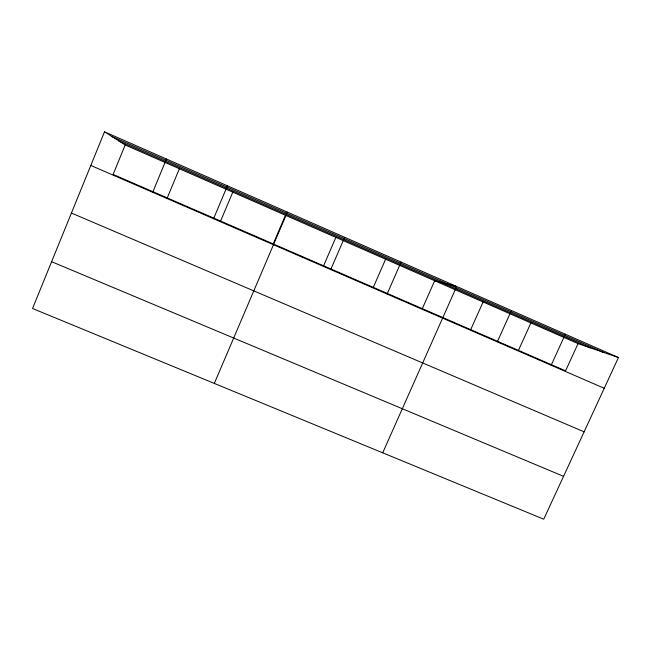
<?xml version="1.0" encoding="UTF-8"?>
<svg xmlns="http://www.w3.org/2000/svg" width="651" height="651" viewBox="0 0 651 651"><rect width="100%" height="100%" fill="white"/><g stroke="black" fill="none" stroke-linecap="round" stroke-linejoin="round"><path stroke-width="0.98" d="M104.51 131.803L32.55 308.493L543.74 519.197L618.45 357.537L104.51 131.803L125.187 144.961L578.039 343.622L618.45 357.537M125.187 144.961L113.128 174.411L565.581 370.834L578.039 343.622M152.684 192.297L166.461 159.015M167.25 197.904L179.367 168.731M213.569 218.72L227.411 185.779M220.616 221.071L232.781 192.167M273.233 243.913L285.455 215.269L287.384 212.128L214.317 383.415M323.604 265.779L335.867 237.387M330.716 269.571L344.68 237.29M373.3 287.36L385.604 259.204M387.093 294.032L401.106 262.076M422.328 308.639L434.681 280.727L456.677 286.481L382.715 452.827M470.714 329.65L483.099 301.974M497.291 341.865L511.417 310.527M518.456 350.376L530.882 322.937M551.161 365.252L565.328 334.207M51.616 261.694L563.546 476.337M71.423 213.056L584.11 431.833M90.814 165.444L604.242 388.289M111.956 136.539L603.99 352.557M118.954 140.998L590.294 347.846"/></g></svg>
